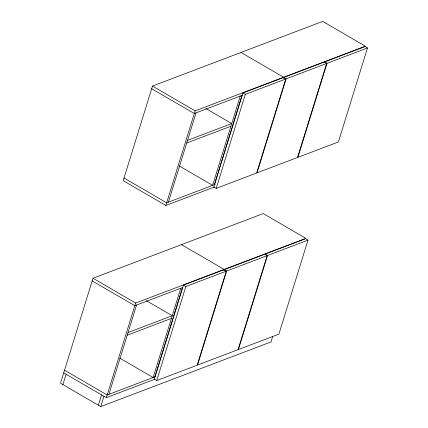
<?xml version="1.0" encoding="UTF-8"?>
<svg xmlns="http://www.w3.org/2000/svg" width="428" height="428" viewBox="0 0 428 428"><rect width="100%" height="100%" fill="white"/><g stroke="black" fill="none" stroke-linecap="round" stroke-linejoin="round"><path stroke-width="0.64" d="M92.999 278.248L135.639 303.035L305.886 238.364L263.252 213.577L92.999 278.248L60.514 383.21L100.746 406.6L270.999 341.929L272.695 336.451M152.491 86.071L195.125 110.857L365.373 46.187L322.739 21.4L152.491 86.071L123.205 180.68L165.839 205.467L214.482 186.988M62.911 384.606L66.115 374.254M98.349 405.204L101.554 394.857M100.746 406.6L103.951 396.253M63.713 372.863L106.347 397.644L135.639 303.035M165.839 205.467L195.125 110.857M108.915 394.322L136.553 305.036M168.402 202.144L196.045 112.853M180.76 288.242L153.122 377.533L119.706 358.108M240.252 96.065L212.609 185.351L179.193 165.925M154.861 376.87L182.505 287.579M214.353 184.693L241.991 95.401M183.43 285.144L154.326 379.16L156.723 380.556L197.158 365.196L226.262 271.175L223.86 269.784L183.43 285.144L185.827 286.535L226.262 271.175M242.917 92.962L213.813 186.983L216.21 188.379L256.645 173.019L285.749 78.998L283.352 77.602L242.917 92.962L245.314 94.358L285.749 78.998M156.723 380.556L185.827 286.535M216.21 188.379L245.314 94.358M223.817 270.48L224.149 269.415L181.509 244.629M283.309 78.297L283.636 77.233L241.001 52.451M226.647 271.031L197.543 365.052L238.027 349.671L267.131 255.65L264.734 254.259L224.251 269.635L226.647 271.031L267.131 255.65M286.134 78.848L257.03 172.869L297.514 157.493L326.618 63.472L324.221 62.076L283.737 77.457L286.134 78.848L326.618 63.472M267.516 255.505L238.412 349.526L278.895 334.145L308 240.129L305.603 238.733L265.119 254.109L267.516 255.505L308 240.129M327.008 63.328L297.904 157.344L338.382 141.968L367.486 47.947L365.089 46.556L324.606 61.932L327.008 63.328L367.486 47.947M242.296 95.284L194.301 113.516L151.667 88.73M187.534 140.352L231.741 123.558L205.815 108.487M186.71 143.011L230.917 126.223M215.305 184.329L166.663 202.808L124.029 178.021M182.81 287.466L134.815 305.694L92.181 280.912M128.042 332.529L172.249 315.741L146.323 300.665M127.218 335.194L171.425 318.4M155.813 376.506L107.171 394.985L64.537 370.199M106.347 397.644L154.995 379.171"/></g></svg>
